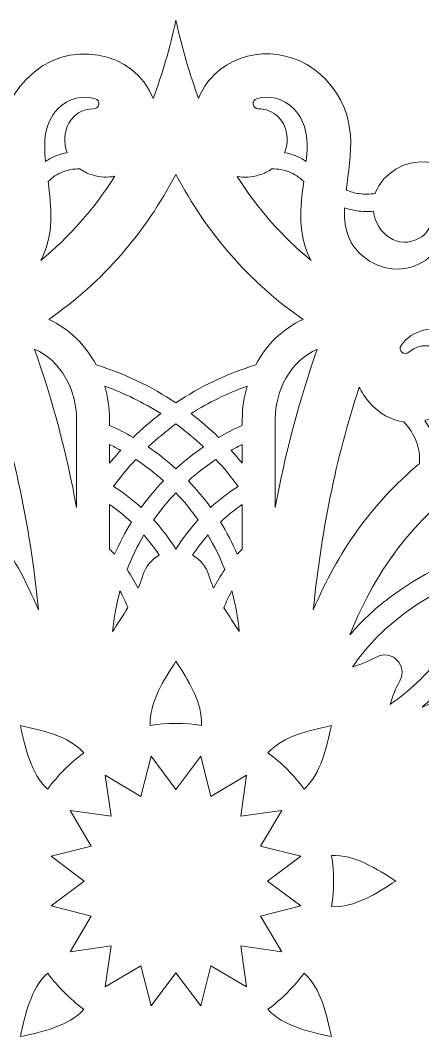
# Model space of a CAD drawing. Header units: millimetres. Extents: x -308 to 308, y -391 to 391.
# Drawn here: x 190.5 to 236.9, y 273.8 to 391 of the extents above; entities that cross this region are included whole.
import ezdxf

# ---------------------------------------------------------------- set-up
doc = ezdxf.new("R2010")
doc.units = ezdxf.units.MM
doc.header["$MEASUREMENT"] = 0
doc.layers.add('layer 1', color=7, linetype='Continuous')

msp = doc.modelspace()

# ---------------------------------------------------------------- linework, layer by layer
at = {"layer": 'layer 1', "lineweight": 9}
for points, knots in [([(236.8207, 271.7248), (238.3312, 270.44), (239.7562, 268.9394), (241.0829, 267.1952), (241.0829, 267.1952), (243.6333, 263.8421), (245.813, 259.5951), (247.5287, 254.2568), (247.5287, 254.2568), (247.5287, 254.2568), (248.2711, 251.9471), (248.2711, 251.9471), (248.2711, 251.9471), (248.2711, 251.9471), (245.9613, 252.6894), (245.9613, 252.6894), (245.9613, 252.6894), (240.623, 254.4051), (236.376, 256.5848), (233.0229, 259.1352), (233.0229, 259.1352), (231.29, 260.4533), (229.7976, 261.8683), (228.5184, 263.3679), (228.5184, 263.3679), (231.7375, 255.4584), (236.2324, 249.8374), (243.7937, 244.2781), (243.7937, 244.2781), (251.4964, 238.6148), (249.6083, 222.9907), (238.3668, 221.4166), (238.3668, 221.4166), (237.9472, 221.3578), (237.51, 221.3354), (237.0644, 221.3452), (237.0644, 221.3452), (236.8152, 221.3507), (236.5992, 221.2124), (236.4999, 220.9838), (236.4999, 220.9838), (236.4007, 220.7551), (236.447, 220.503), (236.6211, 220.3246), (236.6211, 220.3246), (240.1923, 216.6662), (244.1851, 213.4119), (248.1488, 210.2011), (248.1488, 210.2011), (252.8724, 206.3749), (260.086, 201.6264), (260.8277, 195.0539), (260.8277, 195.0539), (261.464, 189.4153), (258.3798, 183.902), (253.1, 182.3506), (253.1, 182.3506), (252.9031, 182.2928), (252.76, 182.1533), (252.6972, 181.9579), (252.6972, 181.9579), (252.6344, 181.7624), (252.6695, 181.5658), (252.796, 181.404), (252.796, 181.404), (256.8086, 176.2686), (254.2751, 169.3389), (248.878, 167.9912), (248.878, 167.9912), (245.3353, 167.1066), (242.0439, 169.428), (241.5738, 172.3411), (241.5738, 172.3411), (240.9469, 172.4303), (240.3435, 172.4323), (239.763, 172.3493), (239.763, 172.3493), (239.2504, 172.276), (238.7507, 172.1354), (238.2637, 171.9293), (238.2637, 171.9293), (238.3623, 167.8685), (238.941, 163.2218), (234.6165, 159.4938), (234.6165, 159.4938), (229.2576, 154.8741), (221.0226, 157.7299), (220.1231, 163.9867), (220.1231, 163.9867), (220.0627, 164.4065), (220.041, 164.8206), (220.053, 165.2262), (220.053, 165.2262), (214.8022, 157.6058), (210.8828, 148.2583), (208.4361, 137.0001), (208.4361, 137.0001), (205.9905, 148.2531), (202.0736, 157.5973), (196.8264, 165.2158), (196.8264, 165.2158), (196.8922, 163.5615), (196.3805, 161.8102), (195.0742, 160.2506), (195.0742, 160.2506), (191.9509, 156.5218), (186.1011, 156.1788), (182.2557, 159.4938), (182.2557, 159.4938), (177.933, 163.2202), (178.5108, 167.8678), (178.6087, 171.9293), (178.6087, 171.9293), (178.1216, 172.1354), (177.6219, 172.276), (177.1092, 172.3493), (177.1092, 172.3493), (176.5306, 172.432), (175.9293, 172.4303), (175.3046, 172.342), (175.3046, 172.342), (175.1572, 171.423), (174.7099, 170.4791), (173.869, 169.6119), (173.869, 169.6119), (170.2083, 165.8366), (163.8121, 168.3046), (162.3862, 173.6571), (162.3862, 173.6571), (161.6436, 176.4448), (162.3963, 179.2398), (164.0789, 181.4048), (164.0789, 181.4048), (164.2047, 181.5667), (164.2393, 181.7631), (164.1763, 181.9581), (164.1763, 181.9581), (164.1134, 182.1533), (163.9704, 182.2923), (163.7737, 182.3501), (163.7737, 182.3501), (158.4928, 183.9009), (155.4082, 189.4148), (156.0445, 195.0539), (156.0445, 195.0539), (156.7862, 201.6263), (163.9998, 206.3748), (168.7234, 210.2011), (168.7234, 210.2011), (172.6912, 213.4151), (176.6879, 216.6728), (180.2618, 220.3356), (180.2618, 220.3356), (180.4354, 220.5135), (180.482, 220.7646), (180.3837, 220.9929), (180.3837, 220.9929), (180.2854, 221.2213), (180.071, 221.36), (179.8224, 221.3562), (179.8224, 221.3562), (176.4486, 221.3042), (173.2328, 222.966), (171.1686, 225.6432), (171.1686, 225.6432), (167.0574, 230.9755), (167.4703, 240.1548), (173.0785, 244.2781), (173.0785, 244.2781), (180.64, 249.8375), (185.1349, 255.4586), (188.354, 263.3683), (188.354, 263.3683), (187.0747, 261.8685), (185.5823, 260.4533), (183.8492, 259.1351), (183.8492, 259.1351), (180.4961, 256.5847), (176.2491, 254.405), (170.9108, 252.6893), (170.9108, 252.6893), (170.9108, 252.6893), (168.6011, 251.9469), (168.6011, 251.9469), (168.6011, 251.9469), (168.6011, 251.9469), (169.3434, 254.2567), (169.3434, 254.2567), (169.3434, 254.2567), (171.0591, 259.595), (173.2388, 263.842), (175.7892, 267.1951), (175.7892, 267.1951), (177.1161, 268.9396), (178.5413, 270.4404), (180.052, 271.7253), (180.052, 271.7253), (172.1051, 268.5386), (166.3957, 264.125), (160.942, 256.4383), (160.942, 256.4383), (156.0544, 249.5493), (143.9527, 250.322), (140.6448, 258.4542), (140.6448, 258.4542), (140.5675, 258.6445), (140.4142, 258.7734), (140.2133, 258.816), (140.2133, 258.816), (140.0123, 258.8587), (139.8202, 258.8036), (139.6721, 258.6612), (139.6721, 258.6612), (134.9727, 254.1444), (127.818, 255.96), (125.928, 261.1927), (125.928, 261.1927), (124.7116, 264.5602), (126.5432, 267.8557), (129.1775, 268.7904), (129.1775, 268.7904), (129.2752, 269.4386), (129.28, 270.0619), (129.1944, 270.6608), (129.1944, 270.6608), (129.1214, 271.1713), (128.9816, 271.6689), (128.777, 272.154), (128.777, 272.154), (124.7445, 271.6433), (120.1763, 270.5891), (116.0237, 274.5157), (116.0237, 274.5157), (111.0858, 279.1849), (112.7499, 287.1289), (118.2383, 289.15), (118.2383, 289.15), (115.4546, 290.1993), (112.4514, 291.0794), (109.218, 291.7821), (109.218, 291.7821), (112.4406, 292.4824), (115.4347, 293.3589), (118.2105, 294.4036), (118.2105, 294.4036), (117.2454, 294.7654), (116.3111, 295.3573), (115.4722, 296.2198), (115.4722, 296.2198), (112.0825, 299.7046), (112.3336, 305.5592), (116.0237, 309.0485), (116.0237, 309.0485), (120.1746, 312.9734), (124.7437, 311.92), (128.777, 311.41), (128.777, 311.41), (128.9817, 311.8952), (129.1214, 312.3929), (129.1944, 312.9034), (129.1944, 312.9034), (129.2794, 313.498), (129.2753, 314.1166), (129.1796, 314.7598), (129.1796, 314.7598), (128.3942, 315.0366), (127.6237, 315.5518), (126.9425, 316.3623), (126.9425, 316.3623), (123.5482, 320.4013), (126.6815, 326.5026), (132.135, 327.374), (132.135, 327.374), (134.9859, 327.8295), (137.6901, 326.7959), (139.6726, 324.9002), (139.6726, 324.9002), (139.8208, 324.7585), (140.0128, 324.704), (140.2134, 324.7468), (140.2134, 324.7468), (140.4142, 324.7897), (140.5669, 324.9183), (140.6442, 325.1086), (140.6442, 325.1086), (143.9512, 333.2422), (156.0542, 334.0152), (160.942, 327.1259), (160.942, 327.1259), (166.3955, 319.4394), (172.1046, 315.0259), (180.0513, 311.8392), (180.0513, 311.8392), (178.5408, 313.124), (177.1158, 314.6245), (175.7891, 316.3688), (175.7891, 316.3688), (173.2387, 319.7219), (171.059, 323.9689), (169.3433, 329.3072), (169.3433, 329.3072), (169.3433, 329.3072), (168.6009, 331.6169), (168.6009, 331.6169), (168.6009, 331.6169), (168.6009, 331.6169), (170.9107, 330.8746), (170.9107, 330.8746), (170.9107, 330.8746), (176.249, 329.1589), (180.496, 326.9792), (183.8491, 324.4288), (183.8491, 324.4288), (185.5935, 323.102), (187.0943, 321.6767), (188.3792, 320.1661), (188.3792, 320.1661), (185.1924, 328.113), (180.779, 333.8223), (173.0923, 339.276), (173.0923, 339.276), (166.2033, 344.1636), (166.976, 356.2653), (175.1082, 359.5732), (175.1082, 359.5732), (175.2985, 359.6505), (175.4274, 359.8038), (175.47, 360.0047), (175.47, 360.0047), (175.5127, 360.2057), (175.4576, 360.3978), (175.3152, 360.5459), (175.3152, 360.5459), (170.7984, 365.2453), (172.614, 372.4), (177.8467, 374.29), (177.8467, 374.29), (181.2142, 375.5064), (184.5097, 373.6748), (185.4444, 371.0405), (185.4444, 371.0405), (186.0926, 370.9428), (186.7159, 370.938), (187.3148, 371.0236), (187.3148, 371.0236), (187.8253, 371.0966), (188.3229, 371.2364), (188.808, 371.441), (188.808, 371.441), (188.2973, 375.4735), (187.2431, 380.0417), (191.1697, 384.1943), (191.1697, 384.1943), (195.8389, 389.1322), (203.7829, 387.4681), (205.804, 381.9797), (205.804, 381.9797), (206.8533, 384.7634), (207.7334, 387.7666), (208.4361, 391), (208.4361, 391), (209.1364, 387.7774), (210.0128, 384.7831), (211.0576, 382.0075), (211.0576, 382.0075), (211.4194, 382.9725), (212.0113, 383.9069), (212.8738, 384.7458), (212.8738, 384.7458), (216.3586, 388.1355), (222.2132, 387.8844), (225.7025, 384.1943), (225.7025, 384.1943), (229.6274, 380.0434), (228.574, 375.4743), (228.064, 371.441), (228.064, 371.441), (228.5492, 371.2363), (229.0469, 371.0966), (229.5574, 371.0236), (229.5574, 371.0236), (230.152, 370.9386), (230.7706, 370.9427), (231.4138, 371.0384), (231.4138, 371.0384), (231.6906, 371.8238), (232.2058, 372.5943), (233.0163, 373.2755), (233.0163, 373.2755), (237.0553, 376.6698), (243.1566, 373.5365), (244.028, 368.083), (244.028, 368.083), (244.4835, 365.2321), (243.4499, 362.5279), (241.5542, 360.5454), (241.5542, 360.5454), (241.4125, 360.3972), (241.358, 360.2052), (241.4008, 360.0046), (241.4008, 360.0046), (241.4437, 359.8038), (241.5723, 359.6511), (241.7626, 359.5738), (241.7626, 359.5738), (249.8962, 356.2668), (250.6692, 344.1638), (243.7799, 339.276), (243.7799, 339.276), (236.0934, 333.8225), (231.68, 328.1134), (228.4932, 320.1667), (228.4932, 320.1667), (229.778, 321.6772), (231.2786, 323.1022), (233.0228, 324.4289), (233.0228, 324.4289), (236.3759, 326.9793), (240.6229, 329.159), (245.9612, 330.8747), (245.9612, 330.8747), (245.9612, 330.8747), (248.2709, 331.6171), (248.2709, 331.6171), (248.2709, 331.6171), (248.2709, 331.6171), (247.5286, 329.3073), (247.5286, 329.3073), (247.5286, 329.3073), (245.8129, 323.969), (243.6332, 319.722), (241.0828, 316.3689), (241.0828, 316.3689), (239.7559, 314.6244), (238.3307, 313.1236), (236.82, 311.8387), (236.82, 311.8387), (244.7669, 315.0254), (250.4763, 319.439), (255.93, 327.1257), (255.93, 327.1257), (260.8176, 334.0147), (272.9193, 333.242), (276.2272, 325.1098), (276.2272, 325.1098), (276.3045, 324.9195), (276.4578, 324.7906), (276.6587, 324.748), (276.6587, 324.748), (276.8597, 324.7053), (277.0518, 324.7604), (277.1999, 324.9028), (277.1999, 324.9028), (281.8993, 329.4196), (289.054, 327.604), (290.944, 322.3713), (290.944, 322.3713), (292.1604, 319.0038), (290.3288, 315.7084), (287.6945, 314.7737), (287.6945, 314.7737), (287.5968, 314.1254), (287.592, 313.5021), (287.6776, 312.9032), (287.6776, 312.9032), (287.7506, 312.3927), (287.8904, 311.8951), (288.095, 311.41), (288.095, 311.41), (292.1275, 311.9207), (296.6957, 312.9749), (300.8483, 309.0483), (300.8483, 309.0483), (305.7862, 304.3791), (304.1221, 296.4351), (298.6337, 294.414), (298.6337, 294.414), (301.4174, 293.3647), (304.4206, 292.4846), (307.654, 291.7819), (307.654, 291.7819), (304.4314, 291.0816), (301.4373, 290.2051), (298.6615, 289.1604), (298.6615, 289.1604), (299.6266, 288.7986), (300.5609, 288.2067), (301.3998, 287.3442), (301.3998, 287.3442), (304.7895, 283.8594), (304.5384, 278.0048), (300.8483, 274.5155), (300.8483, 274.5155), (296.6974, 270.5906), (292.1283, 271.644), (288.095, 272.154), (288.095, 272.154), (287.8903, 271.6688), (287.7506, 271.1711), (287.6776, 270.6606), (287.6776, 270.6606), (287.5926, 270.066), (287.5967, 269.4474), (287.6924, 268.8042), (287.6924, 268.8042), (288.4778, 268.5274), (289.2483, 268.0122), (289.9295, 267.2017), (289.9295, 267.2017), (293.3238, 263.1627), (290.1905, 257.0614), (284.737, 256.19), (284.737, 256.19), (281.8861, 255.7345), (279.1819, 256.7681), (277.1994, 258.6638), (277.1994, 258.6638), (277.0512, 258.8055), (276.8592, 258.86), (276.6586, 258.8172), (276.6586, 258.8172), (276.4578, 258.7743), (276.3051, 258.6457), (276.2278, 258.4554), (276.2278, 258.4554), (272.9208, 250.3218), (260.8178, 249.5488), (255.93, 256.4381), (255.93, 256.4381), (250.4765, 264.1246), (244.7674, 268.538), (236.8207, 271.7248)], [0, 0, 0, 0, 0.00746269, 0.00746269, 0.00746269, 0.00746269, 0.01492537, 0.01492537, 0.01492537, 0.01492537, 0.02238806, 0.02238806, 0.02238806, 0.02238806, 0.02985075, 0.02985075, 0.02985075, 0.02985075, 0.03731343, 0.03731343, 0.03731343, 0.03731343, 0.04477612, 0.04477612, 0.04477612, 0.04477612, 0.05223881, 0.05223881, 0.05223881, 0.05223881, 0.05970149, 0.05970149, 0.05970149, 0.05970149, 0.06716418, 0.06716418, 0.06716418, 0.06716418, 0.07462687, 0.07462687, 0.07462687, 0.07462687, 0.08208955, 0.08208955, 0.08208955, 0.08208955, 0.08955224, 0.08955224, 0.08955224, 0.08955224, 0.09701493, 0.09701493, 0.09701493, 0.09701493, 0.10447761, 0.10447761, 0.10447761, 0.10447761, 0.1119403, 0.1119403, 0.1119403, 0.1119403, 0.11940299, 0.11940299, 0.11940299, 0.11940299, 0.12686567, 0.12686567, 0.12686567, 0.12686567, 0.13432836, 0.13432836, 0.13432836, 0.13432836, 0.14179104, 0.14179104, 0.14179104, 0.14179104, 0.14925373, 0.14925373, 0.14925373, 0.14925373, 0.15671642, 0.15671642, 0.15671642, 0.15671642, 0.1641791, 0.1641791, 0.1641791, 0.1641791, 0.17164179, 0.17164179, 0.17164179, 0.17164179, 0.17910448, 0.17910448, 0.17910448, 0.17910448, 0.18656716, 0.18656716, 0.18656716, 0.18656716, 0.19402985, 0.19402985, 0.19402985, 0.19402985, 0.20149254, 0.20149254, 0.20149254, 0.20149254, 0.20895522, 0.20895522, 0.20895522, 0.20895522, 0.21641791, 0.21641791, 0.21641791, 0.21641791, 0.2238806, 0.2238806, 0.2238806, 0.2238806, 0.23134328, 0.23134328, 0.23134328, 0.23134328, 0.23880597, 0.23880597, 0.23880597, 0.23880597, 0.24626866, 0.24626866, 0.24626866, 0.24626866, 0.25373134, 0.25373134, 0.25373134, 0.25373134, 0.26119403, 0.26119403, 0.26119403, 0.26119403, 0.26865672, 0.26865672, 0.26865672, 0.26865672, 0.2761194, 0.2761194, 0.2761194, 0.2761194, 0.28358209, 0.28358209, 0.28358209, 0.28358209, 0.29104478, 0.29104478, 0.29104478, 0.29104478, 0.29850746, 0.29850746, 0.29850746, 0.29850746, 0.30597015, 0.30597015, 0.30597015, 0.30597015, 0.31343284, 0.31343284, 0.31343284, 0.31343284, 0.32089552, 0.32089552, 0.32089552, 0.32089552, 0.32835821, 0.32835821, 0.32835821, 0.32835821, 0.3358209, 0.3358209, 0.3358209, 0.3358209, 0.34328358, 0.34328358, 0.34328358, 0.34328358, 0.35074627, 0.35074627, 0.35074627, 0.35074627, 0.35820896, 0.35820896, 0.35820896, 0.35820896, 0.36567164, 0.36567164, 0.36567164, 0.36567164, 0.37313433, 0.37313433, 0.37313433, 0.37313433, 0.38059701, 0.38059701, 0.38059701, 0.38059701, 0.3880597, 0.3880597, 0.3880597, 0.3880597, 0.39552239, 0.39552239, 0.39552239, 0.39552239, 0.40298507, 0.40298507, 0.40298507, 0.40298507, 0.41044776, 0.41044776, 0.41044776, 0.41044776, 0.41791045, 0.41791045, 0.41791045, 0.41791045, 0.42537313, 0.42537313, 0.42537313, 0.42537313, 0.43283582, 0.43283582, 0.43283582, 0.43283582, 0.44029851, 0.44029851, 0.44029851, 0.44029851, 0.44776119, 0.44776119, 0.44776119, 0.44776119, 0.45522388, 0.45522388, 0.45522388, 0.45522388, 0.46268657, 0.46268657, 0.46268657, 0.46268657, 0.47014925, 0.47014925, 0.47014925, 0.47014925, 0.47761194, 0.47761194, 0.47761194, 0.47761194, 0.48507463, 0.48507463, 0.48507463, 0.48507463, 0.49253731, 0.49253731, 0.49253731, 0.49253731, 0.5, 0.5, 0.5, 0.5, 0.50746269, 0.50746269, 0.50746269, 0.50746269, 0.51492537, 0.51492537, 0.51492537, 0.51492537, 0.52238806, 0.52238806, 0.52238806, 0.52238806, 0.52985075, 0.52985075, 0.52985075, 0.52985075, 0.53731343, 0.53731343, 0.53731343, 0.53731343, 0.54477612, 0.54477612, 0.54477612, 0.54477612, 0.55223881, 0.55223881, 0.55223881, 0.55223881, 0.55970149, 0.55970149, 0.55970149, 0.55970149, 0.56716418, 0.56716418, 0.56716418, 0.56716418, 0.57462687, 0.57462687, 0.57462687, 0.57462687, 0.58208955, 0.58208955, 0.58208955, 0.58208955, 0.58955224, 0.58955224, 0.58955224, 0.58955224, 0.59701493, 0.59701493, 0.59701493, 0.59701493, 0.60447761, 0.60447761, 0.60447761, 0.60447761, 0.6119403, 0.6119403, 0.6119403, 0.6119403, 0.61940299, 0.61940299, 0.61940299, 0.61940299, 0.62686567, 0.62686567, 0.62686567, 0.62686567, 0.63432836, 0.63432836, 0.63432836, 0.63432836, 0.64179104, 0.64179104, 0.64179104, 0.64179104, 0.64925373, 0.64925373, 0.64925373, 0.64925373, 0.65671642, 0.65671642, 0.65671642, 0.65671642, 0.6641791, 0.6641791, 0.6641791, 0.6641791, 0.67164179, 0.67164179, 0.67164179, 0.67164179, 0.67910448, 0.67910448, 0.67910448, 0.67910448, 0.68656716, 0.68656716, 0.68656716, 0.68656716, 0.69402985, 0.69402985, 0.69402985, 0.69402985, 0.70149254, 0.70149254, 0.70149254, 0.70149254, 0.70895522, 0.70895522, 0.70895522, 0.70895522, 0.71641791, 0.71641791, 0.71641791, 0.71641791, 0.7238806, 0.7238806, 0.7238806, 0.7238806, 0.73134328, 0.73134328, 0.73134328, 0.73134328, 0.73880597, 0.73880597, 0.73880597, 0.73880597, 0.74626866, 0.74626866, 0.74626866, 0.74626866, 0.75373134, 0.75373134, 0.75373134, 0.75373134, 0.76119403, 0.76119403, 0.76119403, 0.76119403, 0.76865672, 0.76865672, 0.76865672, 0.76865672, 0.7761194, 0.7761194, 0.7761194, 0.7761194, 0.78358209, 0.78358209, 0.78358209, 0.78358209, 0.79104478, 0.79104478, 0.79104478, 0.79104478, 0.79850746, 0.79850746, 0.79850746, 0.79850746, 0.80597015, 0.80597015, 0.80597015, 0.80597015, 0.81343284, 0.81343284, 0.81343284, 0.81343284, 0.82089552, 0.82089552, 0.82089552, 0.82089552, 0.82835821, 0.82835821, 0.82835821, 0.82835821, 0.8358209, 0.8358209, 0.8358209, 0.8358209, 0.84328358, 0.84328358, 0.84328358, 0.84328358, 0.85074627, 0.85074627, 0.85074627, 0.85074627, 0.85820896, 0.85820896, 0.85820896, 0.85820896, 0.86567164, 0.86567164, 0.86567164, 0.86567164, 0.87313433, 0.87313433, 0.87313433, 0.87313433, 0.88059701, 0.88059701, 0.88059701, 0.88059701, 0.8880597, 0.8880597, 0.8880597, 0.8880597, 0.89552239, 0.89552239, 0.89552239, 0.89552239, 0.90298507, 0.90298507, 0.90298507, 0.90298507, 0.91044776, 0.91044776, 0.91044776, 0.91044776, 0.91791045, 0.91791045, 0.91791045, 0.91791045, 0.92537313, 0.92537313, 0.92537313, 0.92537313, 0.93283582, 0.93283582, 0.93283582, 0.93283582, 0.94029851, 0.94029851, 0.94029851, 0.94029851, 0.94776119, 0.94776119, 0.94776119, 0.94776119, 0.95522388, 0.95522388, 0.95522388, 0.95522388, 0.96268657, 0.96268657, 0.96268657, 0.96268657, 0.97014925, 0.97014925, 0.97014925, 0.97014925, 0.97761194, 0.97761194, 0.97761194, 0.97761194, 0.98507463, 0.98507463, 0.98507463, 0.98507463, 1, 1, 1, 1]), ([(193.4046, 374.7441), (193.8051, 375.0087), (194.2318, 375.2276), (194.6846, 375.4007), (194.6846, 375.4007), (195.0697, 375.548), (195.4721, 375.6612), (195.8915, 375.7406), (195.8915, 375.7406), (195.0043, 378.0245), (196.2938, 380.8345), (198.9404, 380.7853), (198.9404, 380.7853), (199.2419, 380.7796), (199.4977, 380.9935), (199.5452, 381.2912), (199.5452, 381.2912), (199.5926, 381.5884), (199.4174, 381.8707), (199.13, 381.9599), (199.13, 381.9599), (197.7876, 382.3768), (196.0773, 382.1177), (194.8025, 380.7694), (194.8025, 380.7694), (193.2678, 379.1461), (193.1716, 377.0623), (193.4046, 374.7441)], [0, 0, 0, 0, 0.125, 0.125, 0.125, 0.125, 0.25, 0.25, 0.25, 0.25, 0.375, 0.375, 0.375, 0.375, 0.5, 0.5, 0.5, 0.5, 0.625, 0.625, 0.625, 0.625, 0.75, 0.75, 0.75, 0.75, 1, 1, 1, 1]), ([(223.4673, 374.7443), (223.7007, 377.0621), (223.6047, 379.1458), (222.0697, 380.7694), (222.0697, 380.7694), (220.8019, 382.1103), (219.1035, 382.3739), (217.7644, 381.9667), (217.7644, 381.9667), (217.4767, 381.8792), (217.2998, 381.5982), (217.3452, 381.3009), (217.3452, 381.3009), (217.3907, 381.0035), (217.6436, 380.7882), (217.9444, 380.7907), (217.9444, 380.7907), (218.7436, 380.7974), (219.5675, 380.4976), (220.1648, 379.9359), (220.1648, 379.9359), (221.2623, 378.9041), (221.5588, 377.2098), (220.973, 375.7421), (220.973, 375.7421), (221.3952, 375.6627), (221.8001, 375.5489), (222.1876, 375.4007), (222.1876, 375.4007), (222.6403, 375.2276), (223.0669, 375.0088), (223.4673, 374.7443)], [0, 0, 0, 0, 0.11111111, 0.11111111, 0.11111111, 0.11111111, 0.22222222, 0.22222222, 0.22222222, 0.22222222, 0.33333333, 0.33333333, 0.33333333, 0.33333333, 0.44444444, 0.44444444, 0.44444444, 0.44444444, 0.55555556, 0.55555556, 0.55555556, 0.55555556, 0.66666667, 0.66666667, 0.66666667, 0.66666667, 0.77777778, 0.77777778, 0.77777778, 0.77777778, 1, 1, 1, 1]), ([(201.3906, 373.0293), (198.9849, 369.2267), (196.1292, 366.0081), (192.8551, 363.3322), (192.8551, 363.3322), (194.4423, 366.331), (194.0933, 369.485), (193.6988, 372.4091), (193.6988, 372.4091), (194.1942, 372.9155), (194.7599, 373.2905), (195.3956, 373.5335), (195.3956, 373.5335), (195.9803, 373.7571), (196.6324, 373.8733), (197.3516, 373.882), (197.3516, 373.882), (197.7626, 373.5893), (198.25, 373.346), (198.8203, 373.1723), (198.8203, 373.1723), (199.7076, 372.902), (200.5769, 372.87), (201.3906, 373.0293)], [0, 0, 0, 0, 0.14285714, 0.14285714, 0.14285714, 0.14285714, 0.28571429, 0.28571429, 0.28571429, 0.28571429, 0.42857143, 0.42857143, 0.42857143, 0.42857143, 0.57142857, 0.57142857, 0.57142857, 0.57142857, 0.71428571, 0.71428571, 0.71428571, 0.71428571, 1, 1, 1, 1]), ([(224.0162, 363.333), (220.7472, 366.0048), (217.8955, 369.2178), (215.4921, 373.0126), (215.4921, 373.0126), (216.2924, 372.8626), (217.1549, 372.8991), (218.0519, 373.1723), (218.0519, 373.1723), (218.6125, 373.343), (219.0971, 373.5866), (219.5081, 373.8822), (219.5081, 373.8822), (220.2323, 373.8746), (220.8885, 373.7584), (221.4766, 373.5335), (221.4766, 373.5335), (222.112, 373.2906), (222.6775, 372.9159), (223.1727, 372.4098), (223.1727, 372.4098), (222.7778, 369.4859), (222.4284, 366.3323), (224.0162, 363.333)], [0, 0, 0, 0, 0.14285714, 0.14285714, 0.14285714, 0.14285714, 0.28571429, 0.28571429, 0.28571429, 0.28571429, 0.42857143, 0.42857143, 0.42857143, 0.42857143, 0.57142857, 0.57142857, 0.57142857, 0.57142857, 0.71428571, 0.71428571, 0.71428571, 0.71428571, 1, 1, 1, 1]), ([(208.4361, 373.2314), (204.8725, 366.51), (200.0292, 360.854), (193.7727, 356.5176), (193.7727, 356.5176), (196.1628, 355.4566), (198.0285, 353.5517), (199.2325, 351.2728), (199.2325, 351.2728), (202.5356, 350.2719), (205.6305, 348.792), (208.4361, 346.9135), (208.4361, 346.9135), (211.2417, 348.792), (214.3366, 350.2719), (217.6397, 351.2728), (217.6397, 351.2728), (218.8438, 353.5517), (220.7094, 355.4566), (223.0995, 356.5176), (223.0995, 356.5176), (216.843, 360.854), (211.9997, 366.51), (208.4361, 373.2314)], [0, 0, 0, 0, 0.14285714, 0.14285714, 0.14285714, 0.14285714, 0.28571429, 0.28571429, 0.28571429, 0.28571429, 0.42857143, 0.42857143, 0.42857143, 0.42857143, 0.57142857, 0.57142857, 0.57142857, 0.57142857, 0.71428571, 0.71428571, 0.71428571, 0.71428571, 1, 1, 1, 1]), ([(227.8764, 369.3783), (227.7935, 367.2811), (228.1659, 365.3959), (229.9112, 363.8816), (229.9112, 363.8816), (234.3011, 360.0728), (240.2394, 363.916), (238.9658, 367.8328), (238.9658, 367.8328), (238.8782, 368.1023), (238.6238, 368.2704), (238.3415, 368.2457), (238.3415, 368.2457), (238.059, 368.2209), (237.8376, 368.0102), (237.7987, 367.7293), (237.7987, 367.7293), (237.6976, 366.9984), (237.2734, 366.3153), (236.5546, 365.9102), (236.5546, 365.9102), (234.0188, 364.4809), (231.5263, 366.4585), (231.1977, 369.0014), (231.1977, 369.0014), (230.5426, 368.9417), (229.9021, 368.9575), (229.2762, 369.047), (229.2762, 369.047), (228.7988, 369.1153), (228.3323, 369.226), (227.8764, 369.3783)], [0, 0, 0, 0, 0.11111111, 0.11111111, 0.11111111, 0.11111111, 0.22222222, 0.22222222, 0.22222222, 0.22222222, 0.33333333, 0.33333333, 0.33333333, 0.33333333, 0.44444444, 0.44444444, 0.44444444, 0.44444444, 0.55555556, 0.55555556, 0.55555556, 0.55555556, 0.66666667, 0.66666667, 0.66666667, 0.66666667, 0.77777778, 0.77777778, 0.77777778, 0.77777778, 1, 1, 1, 1]), ([(235.2865, 352.7375), (235.7882, 353.1676), (236.4248, 353.4519), (237.0893, 353.4965), (237.0893, 353.4965), (239.7625, 353.6758), (241.736, 350.5803), (240.6224, 347.843), (240.6224, 347.843), (240.0187, 346.3589), (238.6988, 345.2933), (237.1324, 344.8626), (237.1324, 344.8626), (237.4866, 344.3316), (237.7761, 343.7807), (237.9974, 343.2089), (237.9974, 343.2089), (238.2094, 342.6613), (238.3581, 342.0985), (238.4411, 341.52), (238.4411, 341.52), (239.2233, 342.1338), (240.0378, 342.7414), (240.8883, 343.3448), (240.8883, 343.3448), (244.0826, 345.6111), (244.4764, 351.5846), (241.1496, 354.1812), (241.1496, 354.1812), (238.4376, 356.2979), (235.5398, 355.2818), (234.3919, 353.5221), (234.3919, 353.5221), (234.2275, 353.2701), (234.2726, 352.9411), (234.4985, 352.7424), (234.4985, 352.7424), (234.7248, 352.5434), (235.0577, 352.5414), (235.2865, 352.7375)], [0, 0, 0, 0, 0.09090909, 0.09090909, 0.09090909, 0.09090909, 0.18181818, 0.18181818, 0.18181818, 0.18181818, 0.27272727, 0.27272727, 0.27272727, 0.27272727, 0.36363636, 0.36363636, 0.36363636, 0.36363636, 0.45454545, 0.45454545, 0.45454545, 0.45454545, 0.54545455, 0.54545455, 0.54545455, 0.54545455, 0.63636364, 0.63636364, 0.63636364, 0.63636364, 0.72727273, 0.72727273, 0.72727273, 0.72727273, 0.81818182, 0.81818182, 0.81818182, 0.81818182, 1, 1, 1, 1]), ([(192.1338, 353.0868), (194.2604, 347.1266), (195.8482, 341.0294), (196.9846, 334.8407), (196.9846, 334.8407), (196.9846, 334.8407), (196.9846, 345.0403), (196.9846, 345.0403), (196.9846, 345.0403), (196.9846, 348.2935), (195.2358, 351.7754), (192.1338, 353.0868)], [0, 0, 0, 0, 0.25, 0.25, 0.25, 0.25, 0.5, 0.5, 0.5, 0.5, 1, 1, 1, 1]), ([(219.8876, 334.8407), (221.024, 341.0294), (222.6117, 347.1266), (224.7384, 353.0868), (224.7384, 353.0868), (221.6364, 351.7754), (219.8876, 348.2935), (219.8876, 345.0403), (219.8876, 345.0403), (219.8876, 345.0403), (219.8876, 334.8407), (219.8876, 334.8407)], [0, 0, 0, 0, 0.25, 0.25, 0.25, 0.25, 0.5, 0.5, 0.5, 0.5, 1, 1, 1, 1]), ([(187.285, 348.7462), (190.0337, 340.4444), (191.7175, 331.8804), (192.5938, 323.0474), (192.5938, 323.0474), (189.753, 329.7656), (185.9998, 335.0834), (180.3709, 339.9279), (180.3709, 339.9279), (180.2988, 340.8385), (180.4249, 341.6911), (180.7342, 342.4901), (180.7342, 342.4901), (181.032, 343.2593), (181.5015, 343.9925), (182.1292, 344.6922), (182.1292, 344.6922), (184.3991, 344.9936), (186.3101, 346.6041), (187.285, 348.7462)], [0, 0, 0, 0, 0.16666667, 0.16666667, 0.16666667, 0.16666667, 0.33333333, 0.33333333, 0.33333333, 0.33333333, 0.5, 0.5, 0.5, 0.5, 0.66666667, 0.66666667, 0.66666667, 0.66666667, 1, 1, 1, 1]), ([(200.2254, 348.8376), (200.5923, 347.6056), (200.7846, 346.3206), (200.7846, 345.0403), (200.7846, 345.0403), (200.7846, 345.0403), (200.7846, 344.305), (200.7846, 344.305), (200.7846, 344.305), (201.7197, 343.89), (202.6284, 343.4267), (203.5076, 342.918), (203.5076, 342.918), (204.5115, 343.8959), (205.5743, 344.8135), (206.6905, 345.6649), (206.6905, 345.6649), (204.6748, 346.948), (202.509, 348.0162), (200.2254, 348.8376)], [0, 0, 0, 0, 0.16666667, 0.16666667, 0.16666667, 0.16666667, 0.33333333, 0.33333333, 0.33333333, 0.33333333, 0.5, 0.5, 0.5, 0.5, 0.66666667, 0.66666667, 0.66666667, 0.66666667, 1, 1, 1, 1]), ([(216.0876, 344.305), (216.0876, 344.305), (216.0876, 345.0403), (216.0876, 345.0403), (216.0876, 345.0403), (216.0876, 346.3206), (216.2798, 347.6055), (216.6468, 348.8376), (216.6468, 348.8376), (214.3632, 348.0162), (212.1974, 346.948), (210.1817, 345.6649), (210.1817, 345.6649), (211.2979, 344.8135), (212.3607, 343.8959), (213.3646, 342.918), (213.3646, 342.918), (214.2438, 343.4267), (215.1525, 343.89), (216.0876, 344.305)], [0, 0, 0, 0, 0.16666667, 0.16666667, 0.16666667, 0.16666667, 0.33333333, 0.33333333, 0.33333333, 0.33333333, 0.5, 0.5, 0.5, 0.5, 0.66666667, 0.66666667, 0.66666667, 0.66666667, 1, 1, 1, 1]), ([(224.2785, 323.0475), (225.1542, 331.8743), (226.8362, 340.4327), (229.5815, 348.729), (229.5815, 348.729), (229.8625, 348.1272), (230.2317, 347.5482), (230.6943, 347.0061), (230.6943, 347.0061), (231.8668, 345.6321), (233.3036, 344.9096), (234.7273, 344.7095), (234.7273, 344.7095), (235.3629, 344.0045), (235.8378, 343.2657), (236.138, 342.4901), (236.138, 342.4901), (236.4473, 341.6911), (236.5734, 340.8385), (236.5013, 339.9279), (236.5013, 339.9279), (230.8725, 335.0834), (227.1193, 329.7657), (224.2785, 323.0475)], [0, 0, 0, 0, 0.14285714, 0.14285714, 0.14285714, 0.14285714, 0.28571429, 0.28571429, 0.28571429, 0.28571429, 0.42857143, 0.42857143, 0.42857143, 0.42857143, 0.57142857, 0.57142857, 0.57142857, 0.57142857, 0.71428571, 0.71428571, 0.71428571, 0.71428571, 1, 1, 1, 1]), ([(208.4361, 344.4728), (209.5528, 343.6562), (210.6158, 342.7706), (211.6187, 341.8221), (211.6187, 341.8221), (210.4988, 341.0619), (209.4353, 340.2247), (208.4361, 339.3178), (208.4361, 339.3178), (207.4369, 340.2247), (206.3734, 341.0619), (205.2535, 341.8221), (205.2535, 341.8221), (206.2564, 342.7706), (207.3194, 343.6562), (208.4361, 344.4728)], [0, 0, 0, 0, 0.2, 0.2, 0.2, 0.2, 0.4, 0.4, 0.4, 0.4, 0.6, 0.6, 0.6, 0.6, 1, 1, 1, 1]), ([(200.7846, 342.1), (200.7846, 342.1), (200.7846, 339.9393), (200.7846, 339.9393), (200.7846, 339.9393), (201.1993, 340.4494), (201.6282, 340.9474), (202.0707, 341.4329), (202.0707, 341.4329), (201.6489, 341.6665), (201.22, 341.889), (200.7846, 342.1)], [0, 0, 0, 0, 0.25, 0.25, 0.25, 0.25, 0.5, 0.5, 0.5, 0.5, 1, 1, 1, 1]), ([(216.0876, 339.9393), (216.0876, 339.9393), (216.0876, 342.1), (216.0876, 342.1), (216.0876, 342.1), (215.6522, 341.889), (215.2233, 341.6665), (214.8015, 341.4329), (214.8015, 341.4329), (215.244, 340.9474), (215.6729, 340.4494), (216.0876, 339.9393)], [0, 0, 0, 0, 0.25, 0.25, 0.25, 0.25, 0.5, 0.5, 0.5, 0.5, 1, 1, 1, 1]), ([(204.4366, 334.8449), (203.4509, 335.7428), (202.3859, 336.5551), (201.2532, 337.27), (201.2532, 337.27), (202.0442, 338.3583), (202.9008, 339.3958), (203.817, 340.3768), (203.817, 340.3768), (204.94, 339.6376), (206.0039, 338.8157), (207, 337.9201), (207, 337.9201), (206.0765, 336.9568), (205.2197, 335.9293), (204.4366, 334.8449)], [0, 0, 0, 0, 0.2, 0.2, 0.2, 0.2, 0.4, 0.4, 0.4, 0.4, 0.6, 0.6, 0.6, 0.6, 1, 1, 1, 1]), ([(212.4356, 334.8449), (213.4213, 335.7428), (214.4863, 336.5551), (215.619, 337.27), (215.619, 337.27), (214.828, 338.3583), (213.9714, 339.3958), (213.0552, 340.3768), (213.0552, 340.3768), (211.9322, 339.6376), (210.8683, 338.8157), (209.8722, 337.9201), (209.8722, 337.9201), (210.7957, 336.9568), (211.6525, 335.9293), (212.4356, 334.8449)], [0, 0, 0, 0, 0.2, 0.2, 0.2, 0.2, 0.4, 0.4, 0.4, 0.4, 0.6, 0.6, 0.6, 0.6, 1, 1, 1, 1]), ([(208.4361, 330.043), (209.1856, 331.2468), (210.0446, 332.3755), (210.9994, 333.4148), (210.9994, 333.4148), (210.2234, 334.5171), (209.3661, 335.558), (208.4361, 336.5288), (208.4361, 336.5288), (207.5061, 335.558), (206.6488, 334.5171), (205.8728, 333.4148), (205.8728, 333.4148), (206.8276, 332.3755), (207.6866, 331.2468), (208.4361, 330.043)], [0, 0, 0, 0, 0.2, 0.2, 0.2, 0.2, 0.4, 0.4, 0.4, 0.4, 0.6, 0.6, 0.6, 0.6, 1, 1, 1, 1]), ([(200.7846, 335.1862), (200.7846, 335.1862), (200.7846, 330.0441), (200.7846, 330.0441), (200.7846, 330.0441), (200.8441, 329.9863), (200.9032, 329.9281), (200.9619, 329.8694), (200.9619, 329.8694), (201.0998, 329.7315), (201.235, 329.5912), (201.368, 329.4486), (201.368, 329.4486), (201.9261, 330.7386), (202.5761, 331.9797), (203.3099, 333.1634), (203.3099, 333.1634), (202.5234, 333.9009), (201.6791, 334.5776), (200.7846, 335.1862)], [0, 0, 0, 0, 0.16666667, 0.16666667, 0.16666667, 0.16666667, 0.33333333, 0.33333333, 0.33333333, 0.33333333, 0.5, 0.5, 0.5, 0.5, 0.66666667, 0.66666667, 0.66666667, 0.66666667, 1, 1, 1, 1]), ([(216.0876, 330.0441), (216.0876, 330.0441), (216.0876, 335.1862), (216.0876, 335.1862), (216.0876, 335.1862), (215.1931, 334.5776), (214.3488, 333.9009), (213.5623, 333.1634), (213.5623, 333.1634), (214.2961, 331.9797), (214.9461, 330.7386), (215.5042, 329.4486), (215.5042, 329.4486), (215.6372, 329.5912), (215.7724, 329.7315), (215.9103, 329.8694), (215.9103, 329.8694), (215.969, 329.9281), (216.0281, 329.9863), (216.0876, 330.0441)], [0, 0, 0, 0, 0.16666667, 0.16666667, 0.16666667, 0.16666667, 0.33333333, 0.33333333, 0.33333333, 0.33333333, 0.5, 0.5, 0.5, 0.5, 0.66666667, 0.66666667, 0.66666667, 0.66666667, 1, 1, 1, 1]), ([(204.0857, 325.5446), (204.2902, 326.0065), (204.4658, 326.4716), (204.6016, 326.9388), (204.6016, 326.9388), (204.9325, 328.0771), (205.6465, 328.8759), (206.5156, 329.3359), (206.5156, 329.3359), (205.9808, 330.1579), (205.3892, 330.9396), (204.7463, 331.6753), (204.7463, 331.6753), (203.9936, 330.4077), (203.3429, 329.0723), (202.8053, 327.6807), (202.8053, 327.6807), (203.2829, 327.004), (203.7114, 326.2903), (204.0857, 325.5446)], [0, 0, 0, 0, 0.16666667, 0.16666667, 0.16666667, 0.16666667, 0.33333333, 0.33333333, 0.33333333, 0.33333333, 0.5, 0.5, 0.5, 0.5, 0.66666667, 0.66666667, 0.66666667, 0.66666667, 1, 1, 1, 1]), ([(210.3548, 329.333), (211.2278, 328.8703), (211.9446, 328.0675), (212.2746, 326.9252), (212.2746, 326.9252), (212.408, 326.4633), (212.5822, 326.002), (212.7856, 325.5426), (212.7856, 325.5426), (213.1602, 326.289), (213.5889, 327.0034), (214.0669, 327.6807), (214.0669, 327.6807), (213.5293, 329.0723), (212.8786, 330.4077), (212.1259, 331.6753), (212.1259, 331.6753), (211.4823, 330.9387), (210.89, 330.156), (210.3548, 329.333)], [0, 0, 0, 0, 0.16666667, 0.16666667, 0.16666667, 0.16666667, 0.33333333, 0.33333333, 0.33333333, 0.33333333, 0.5, 0.5, 0.5, 0.5, 0.66666667, 0.66666667, 0.66666667, 0.66666667, 1, 1, 1, 1]), ([(233.1284, 312.1554), (235.2909, 313.6208), (237.2942, 315.4983), (239.1004, 317.8729), (239.1004, 317.8729), (241.0922, 320.4916), (242.8498, 323.7198), (244.3242, 327.6703), (244.3242, 327.6703), (240.3737, 326.1959), (237.1455, 324.4383), (234.5268, 322.4465), (234.5268, 322.4465), (232.1526, 320.6406), (230.2753, 318.6376), (228.81, 316.4755), (228.81, 316.4755), (229.7623, 316.7702), (230.6809, 317.1289), (231.5476, 317.6045), (231.5476, 317.6045), (233.2939, 318.5627), (235.2178, 316.6346), (234.2534, 314.8842), (234.2534, 314.8842), (233.7797, 314.0245), (233.4224, 313.1082), (233.1284, 312.1554)], [0, 0, 0, 0, 0.125, 0.125, 0.125, 0.125, 0.25, 0.25, 0.25, 0.25, 0.375, 0.375, 0.375, 0.375, 0.5, 0.5, 0.5, 0.5, 0.625, 0.625, 0.625, 0.625, 0.75, 0.75, 0.75, 0.75, 1, 1, 1, 1]), ([(201.1342, 320.5407), (201.7042, 321.4334), (202.3231, 322.3558), (202.8917, 323.2989), (202.8917, 323.2989), (202.6376, 323.9654), (202.3364, 324.6086), (201.9922, 325.2245), (201.9922, 325.2245), (201.5724, 323.713), (201.282, 322.1474), (201.1342, 320.5407)], [0, 0, 0, 0, 0.25, 0.25, 0.25, 0.25, 0.5, 0.5, 0.5, 0.5, 1, 1, 1, 1]), ([(213.9803, 323.2984), (214.55, 322.3544), (215.17, 321.4306), (215.7379, 320.5412), (215.7379, 320.5412), (215.5901, 322.1478), (215.2998, 323.7131), (214.88, 325.2245), (214.88, 325.2245), (214.5357, 324.6085), (214.2345, 323.9651), (213.9803, 323.2984)], [0, 0, 0, 0, 0.25, 0.25, 0.25, 0.25, 0.5, 0.5, 0.5, 0.5, 1, 1, 1, 1]), ([(205.488, 309.7302), (207.4365, 310.0369), (209.4357, 310.0369), (211.3842, 309.7302), (211.3842, 309.7302), (211.5525, 312.339), (209.7797, 315.041), (208.4361, 317.1245), (208.4361, 317.1245), (207.0925, 315.041), (205.3197, 312.339), (205.488, 309.7302)], [0, 0, 0, 0, 0.25, 0.25, 0.25, 0.25, 0.5, 0.5, 0.5, 0.5, 1, 1, 1, 1]), ([(190.5164, 309.7018), (191.0398, 307.2775), (191.6963, 304.1157), (193.6601, 302.3885), (193.6601, 302.3885), (194.8207, 303.983), (196.2352, 305.3975), (197.8297, 306.5581), (197.8297, 306.5581), (196.1025, 308.5219), (192.9407, 309.1784), (190.5164, 309.7018)], [0, 0, 0, 0, 0.25, 0.25, 0.25, 0.25, 0.5, 0.5, 0.5, 0.5, 1, 1, 1, 1]), ([(226.3558, 309.7018), (223.9315, 309.1784), (220.7697, 308.5219), (219.0425, 306.5581), (219.0425, 306.5581), (220.637, 305.3975), (222.0515, 303.983), (223.2121, 302.3885), (223.2121, 302.3885), (225.1759, 304.1157), (225.8324, 307.2775), (226.3558, 309.7018)], [0, 0, 0, 0, 0.25, 0.25, 0.25, 0.25, 0.5, 0.5, 0.5, 0.5, 1, 1, 1, 1]), ([(220.6368, 283.6292), (220.6368, 283.6292), (215.9069, 284.3102), (215.9069, 284.3102), (215.9069, 284.3102), (215.9069, 284.3102), (216.5881, 279.5809), (216.5881, 279.5809), (216.5881, 279.5809), (216.5881, 279.5809), (212.4791, 282.0199), (212.4791, 282.0199), (212.4791, 282.0199), (212.4791, 282.0199), (211.2986, 277.3899), (211.2986, 277.3899), (211.2986, 277.3899), (211.2986, 277.3899), (208.4357, 281.2157), (208.4357, 281.2157), (208.4357, 281.2157), (208.4357, 281.2157), (205.5733, 277.39), (205.5733, 277.39), (205.5733, 277.39), (205.5733, 277.39), (204.3926, 282.02), (204.3926, 282.02), (204.3926, 282.02), (204.3926, 282.02), (200.2836, 279.5807), (200.2836, 279.5807), (200.2836, 279.5807), (200.2836, 279.5807), (200.9646, 284.3105), (200.9646, 284.3105), (200.9646, 284.3105), (200.9646, 284.3105), (196.2353, 283.6293), (196.2353, 283.6293), (196.2353, 283.6293), (196.2353, 283.6293), (198.6743, 287.7383), (198.6743, 287.7383), (198.6743, 287.7383), (198.6743, 287.7383), (194.0443, 288.9188), (194.0443, 288.9188), (194.0443, 288.9188), (194.0443, 288.9188), (197.8701, 291.7817), (197.8701, 291.7817), (197.8701, 291.7817), (197.8701, 291.7817), (194.0444, 294.6441), (194.0444, 294.6441), (194.0444, 294.6441), (194.0444, 294.6441), (198.6745, 295.8249), (198.6745, 295.8249), (198.6745, 295.8249), (198.6745, 295.8249), (196.2353, 299.9338), (196.2353, 299.9338), (196.2353, 299.9338), (196.2353, 299.9338), (200.9649, 299.2528), (200.9649, 299.2528), (200.9649, 299.2528), (200.9649, 299.2528), (200.2837, 303.9821), (200.2837, 303.9821), (200.2837, 303.9821), (200.2837, 303.9821), (204.3927, 301.5431), (204.3927, 301.5431), (204.3927, 301.5431), (204.3927, 301.5431), (205.5732, 306.1731), (205.5732, 306.1731), (205.5732, 306.1731), (205.5732, 306.1731), (208.4361, 302.3473), (208.4361, 302.3473), (208.4361, 302.3473), (208.4361, 302.3473), (211.2986, 306.1732), (211.2986, 306.1732), (211.2986, 306.1732), (211.2986, 306.1732), (212.4794, 301.543), (212.4794, 301.543), (212.4794, 301.543), (212.4794, 301.543), (216.5882, 303.9822), (216.5882, 303.9822), (216.5882, 303.9822), (216.5882, 303.9822), (215.9072, 299.2525), (215.9072, 299.2525), (215.9072, 299.2525), (215.9072, 299.2525), (220.6365, 299.9337), (220.6365, 299.9337), (220.6365, 299.9337), (220.6365, 299.9337), (218.1975, 295.8247), (218.1975, 295.8247), (218.1975, 295.8247), (218.1975, 295.8247), (222.8275, 294.6442), (222.8275, 294.6442), (222.8275, 294.6442), (222.8275, 294.6442), (219.0017, 291.7813), (219.0017, 291.7813), (219.0017, 291.7813), (219.0017, 291.7813), (222.8275, 288.9188), (222.8275, 288.9188), (222.8275, 288.9188), (222.8275, 288.9188), (218.1975, 287.7381), (218.1975, 287.7381), (218.1975, 287.7381), (218.1975, 287.7381), (220.6368, 283.6292), (220.6368, 283.6292)], [0, 0, 0, 0, 0.03030303, 0.03030303, 0.03030303, 0.03030303, 0.06060606, 0.06060606, 0.06060606, 0.06060606, 0.09090909, 0.09090909, 0.09090909, 0.09090909, 0.12121212, 0.12121212, 0.12121212, 0.12121212, 0.15151515, 0.15151515, 0.15151515, 0.15151515, 0.18181818, 0.18181818, 0.18181818, 0.18181818, 0.21212121, 0.21212121, 0.21212121, 0.21212121, 0.24242424, 0.24242424, 0.24242424, 0.24242424, 0.27272727, 0.27272727, 0.27272727, 0.27272727, 0.3030303, 0.3030303, 0.3030303, 0.3030303, 0.33333333, 0.33333333, 0.33333333, 0.33333333, 0.36363636, 0.36363636, 0.36363636, 0.36363636, 0.39393939, 0.39393939, 0.39393939, 0.39393939, 0.42424242, 0.42424242, 0.42424242, 0.42424242, 0.45454545, 0.45454545, 0.45454545, 0.45454545, 0.48484848, 0.48484848, 0.48484848, 0.48484848, 0.51515152, 0.51515152, 0.51515152, 0.51515152, 0.54545455, 0.54545455, 0.54545455, 0.54545455, 0.57575758, 0.57575758, 0.57575758, 0.57575758, 0.60606061, 0.60606061, 0.60606061, 0.60606061, 0.63636364, 0.63636364, 0.63636364, 0.63636364, 0.66666667, 0.66666667, 0.66666667, 0.66666667, 0.6969697, 0.6969697, 0.6969697, 0.6969697, 0.72727273, 0.72727273, 0.72727273, 0.72727273, 0.75757576, 0.75757576, 0.75757576, 0.75757576, 0.78787879, 0.78787879, 0.78787879, 0.78787879, 0.81818182, 0.81818182, 0.81818182, 0.81818182, 0.84848485, 0.84848485, 0.84848485, 0.84848485, 0.87878788, 0.87878788, 0.87878788, 0.87878788, 0.90909091, 0.90909091, 0.90909091, 0.90909091, 0.93939394, 0.93939394, 0.93939394, 0.93939394, 1, 1, 1, 1]), ([(233.7785, 291.7821), (231.6927, 293.1271), (228.9954, 294.8972), (226.3842, 294.7303), (226.3842, 294.7303), (226.691, 292.782), (226.691, 290.7822), (226.3842, 288.8339), (226.3842, 288.8339), (228.9954, 288.667), (231.6927, 290.4371), (233.7785, 291.7821)], [0, 0, 0, 0, 0.25, 0.25, 0.25, 0.25, 0.5, 0.5, 0.5, 0.5, 1, 1, 1, 1]), ([(190.5164, 273.8624), (192.9407, 274.3858), (196.1025, 275.0423), (197.8297, 277.0061), (197.8297, 277.0061), (196.2352, 278.1667), (194.8207, 279.5812), (193.6601, 281.1757), (193.6601, 281.1757), (191.6963, 279.4485), (191.0398, 276.2867), (190.5164, 273.8624)], [0, 0, 0, 0, 0.25, 0.25, 0.25, 0.25, 0.5, 0.5, 0.5, 0.5, 1, 1, 1, 1]), ([(226.3558, 273.8624), (225.8324, 276.2867), (225.1759, 279.4485), (223.2121, 281.1757), (223.2121, 281.1757), (222.0515, 279.5812), (220.637, 278.1667), (219.0425, 277.0061), (219.0425, 277.0061), (220.7697, 275.0423), (223.9315, 274.3858), (226.3558, 273.8624)], [0, 0, 0, 0, 0.25, 0.25, 0.25, 0.25, 0.5, 0.5, 0.5, 0.5, 1, 1, 1, 1])]:
    msp.add_open_spline(points, degree=3, knots=knots, dxfattribs=at)

doc.saveas('drawing.dxf')
